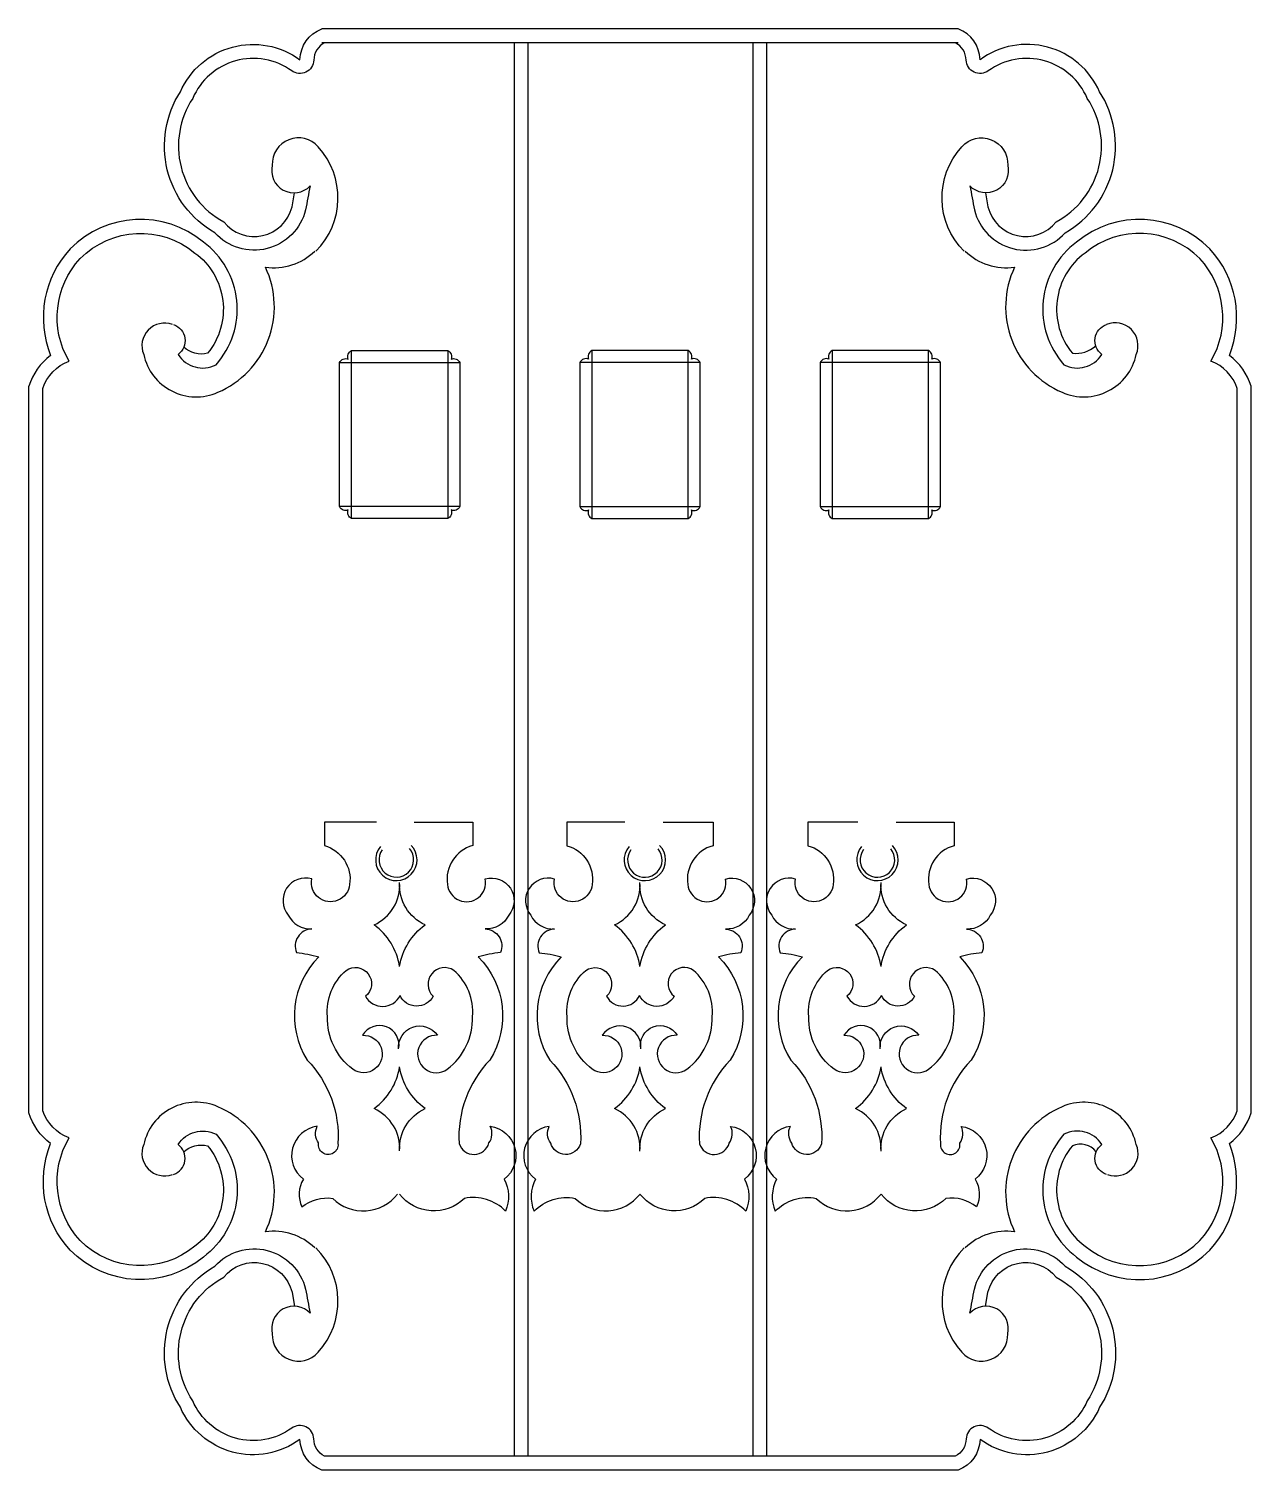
# Model space of a CAD drawing. Header units: metres. Extents: x 54 to 230, y 544 to 751.
import ezdxf

# ---------------------------------------------------------------- set-up
doc = ezdxf.new("R2010")
doc.units = ezdxf.units.M
doc.layers.add('3', color=3, linetype='Continuous')
doc.layers.add('4', color=4, linetype='Continuous')

msp = doc.modelspace()

# ---------------------------------------------------------------- linework, layer by layer
at = {"layer": '3'}
for p, q in [((123.76, 545.68), (123.76, 749.13)), ((125.76, 545.68), (125.76, 749.13)), ((158.1, 545.68), (158.1, 749.13)), ((160.1, 545.68), (160.1, 749.13)), ((100.34, 680.63), (100.34, 704.83)), ((114.17, 704.83), (114.17, 680.63)), ((134.91, 704.83), (134.91, 680.63)), ((148.74, 680.63), (148.74, 704.83)), ((169.49, 704.83), (169.49, 680.63)), ((183.32, 680.63), (183.32, 704.83)), ((98.61, 703.1), (115.9, 703.1)), ((150.47, 703.1), (133.19, 703.1)), ((185.05, 703.1), (167.76, 703.1)), ((115.9, 682.36), (98.61, 682.36)), ((133.19, 682.36), (150.47, 682.36)), ((167.76, 682.36), (185.05, 682.36))]:
    msp.add_line(p, q, dxfattribs=at)
for points in [[(191.52, 727.54), (191.9, 725.49, 0.62), (201.71, 723.34, 0.44), (206.19, 741.12, 0.48), (191.95, 745.08, -0.6), (188.77, 746.63, 0.27), (187.2, 749.13), (96.45, 749.13, 0.27), (94.89, 746.63, -0.6), (91.71, 745.08, 0.48), (77.47, 741.12, 0.44), (81.94, 723.34, 0.62), (91.76, 725.49), (92.14, 727.54)], [(76.18, 589.5, -0.25), (79.61, 590.37, -0.43), (77.79, 575.94, -0.39), (61.28, 576.74, -0.33), (59.67, 591.5, -0.22), (55.89, 595.42), (55.89, 699.38, -0.22), (59.67, 703.3, -0.33), (61.28, 718.06, -0.39), (77.79, 718.86, -0.43), (79.61, 704.44, -0.25), (76.18, 705.29)], [(207.48, 589.52, 0.33), (204.04, 590.37, 0.43), (205.87, 575.94, 0.39), (222.38, 576.74, 0.33), (223.99, 591.5, 0.22), (227.77, 595.42), (227.77, 699.38, 0.22), (223.99, 703.3, 0.33), (222.38, 718.06, 0.39), (205.87, 718.86, 0.43), (204.04, 704.44, 0.21), (207.41, 705.5, 0.21)], [(191.52, 567.26), (191.9, 569.32, -0.62), (201.71, 571.47, -0.44), (206.19, 553.68, -0.48), (191.95, 549.73, 0.6), (188.77, 548.18, -0.27), (187.2, 545.68), (96.45, 545.68, -0.27), (94.89, 548.18, 0.6), (91.71, 549.73, -0.48), (77.47, 553.68, -0.44), (81.94, 571.47, -0.62), (91.76, 569.32), (92.14, 567.26)]]:
    msp.add_lwpolyline(points, format="xyb", dxfattribs=at)
for centre, start, end in [((106.77, 631.52), 144.18, 40.59), ((142.53, 631.51), 144.18, 40.59), ((175.99, 631.51), 143.22, 39.62)]:
    msp.add_arc(centre, 2.49, start, end, dxfattribs=at)
at = {"layer": '4'}
msp.add_line((53.89, 595.11), (53.89, 699.69), dxfattribs=at)
for points in [[(95.2, 719.12, 0.4), (95.53, 734.15, 0.71), (88.92, 731.51, 0.77), (94.38, 728.53, 0.01), (93.72, 725.07, -0.6), (80.66, 721.77, -0.43), (75.7, 742.07, -0.48), (92.89, 746.69, -0.3), (96.03, 751.13)], [(188.46, 719.12, -0.4), (188.13, 734.15, -0.71), (194.74, 731.51, -0.77), (189.28, 728.53, -0.01), (189.94, 725.07, 0.6), (203, 721.77, 0.43), (207.96, 742.07, 0.48), (190.77, 746.69, 0.3), (187.63, 751.13)], [(74.71, 708.56, -0.61), (75.37, 704.27, 0.39), (80.83, 702.78, 0.44), (79.01, 720.44, 0.39), (59.84, 719.45, 0.29), (57.03, 704.13, 0.16), (53.89, 699.69)], [(208.95, 586.25, -0.61), (208.29, 590.54, 0.39), (202.83, 592.02, 0.44), (204.65, 574.36, 0.39), (223.82, 575.35, 0.29), (226.63, 590.68, 0.16), (229.77, 595.11), (229.77, 699.69, 0.16), (226.63, 704.13, 0.29), (223.82, 719.45, 0.39), (204.65, 720.44, 0.44), (202.83, 702.78, 0.39), (208.29, 704.27, -0.61), (208.95, 708.56)], [(103.92, 636.97), (96.41, 636.97), (96.41, 633.57, -0.38), (100.05, 627.98, -1.05), (94.61, 628.77, 0.74), (91.21, 623.57, 0.3), (94.61, 621.57, 0.52), (92.4, 618.17, -0.04), (95.61, 617.57, 0.35), (93.95, 602.71, -0.21), (98.37, 590.68, -1.16), (95.59, 590.77, -0.28), (95.39, 593.17, 0.67), (93.39, 585.57, 0.25), (93.19, 581.57, -0.21), (97.61, 582.8, 0.45), (106.93, 583.42)], [(109.35, 636.97), (117.76, 636.97), (117.76, 633.57, 0.38), (114.12, 627.98, 1.05), (119.56, 628.77, -0.74), (122.96, 623.57, -0.3), (119.56, 621.57, -0.52), (121.76, 618.17, 0.04), (118.56, 617.57, -0.35), (120.22, 602.71, 0.21), (115.8, 590.68, 0.75), (120.09, 590.77, 0.28), (120.29, 593.17, -0.67), (122.29, 585.57, -0.22), (122.49, 580.97, 0.25), (116.56, 582.8, -0.45), (107.24, 583.42)], [(139.67, 636.96), (131.31, 636.96), (131.31, 633.56, -0.38), (134.95, 627.98, -1.05), (129.51, 628.76, 0.74), (126.11, 623.56, 0.3), (129.51, 621.56, 0.52), (127.31, 618.16, -0.04), (130.51, 617.56, 0.35), (128.85, 602.7, -0.21), (133.27, 590.67, -0.75), (128.98, 590.76, -0.28), (128.78, 593.16, 0.67), (126.78, 585.56, 0.22), (126.58, 580.96, -0.25), (132.51, 582.8, 0.45), (141.83, 583.41)], [(145.15, 636.96), (152.34, 636.96), (152.34, 633.56, 0.38), (148.7, 627.98, 1.05), (154.14, 628.76, -0.74), (157.55, 623.56, -0.3), (154.14, 621.56, -0.52), (156.35, 618.16, 0.04), (153.14, 617.56, -0.35), (154.8, 602.7, 0.21), (150.38, 590.67, 0.75), (154.67, 590.76, 0.28), (154.87, 593.16, -0.67), (156.87, 585.56, -0.22), (157.07, 580.96, 0.25), (151.14, 582.8, -0.45), (141.83, 583.41)], [(173.19, 636.96), (166, 636.96), (166, 633.56, -0.38), (169.63, 627.98, -1.05), (164.19, 628.76, 0.74), (160.79, 623.56, 0.3), (164.19, 621.56, 0.52), (161.99, 618.16, -0.04), (165.19, 617.56, 0.35), (163.54, 602.7, -0.21), (167.96, 590.67, -0.75), (163.67, 590.76, -0.28), (163.47, 593.16, 0.67), (161.47, 585.56, 0.22), (161.27, 580.96, -0.25), (167.2, 582.8, 0.45), (176.51, 583.41)], [(178.67, 636.96), (187.03, 636.96), (187.03, 633.56, 0.38), (183.39, 627.98, 1.05), (188.83, 628.76, -0.74), (192.23, 623.56, -0.3), (188.83, 621.56, -0.52), (191.03, 618.16, 0.04), (187.83, 617.56, -0.35), (189.49, 602.7, 0.21), (185.07, 590.67, 1.16), (187.85, 590.76, 0.28), (188.05, 593.16, -0.67), (190.05, 585.56, -0.25), (190.25, 581.56, 0.21), (185.83, 582.8, -0.45), (176.51, 583.41)], [(107.24, 616.18, 0.2), (103.57, 622.16, 0.31), (107.24, 628.27)], [(107.24, 616.18, -0.2), (110.92, 622.16, -0.31), (107.24, 628.27)], [(141.83, 616.17, 0.2), (138.16, 622.16, 0.31), (141.83, 628.27)], [(141.83, 616.17, -0.2), (145.5, 622.16, -0.31), (141.83, 628.27)], [(176.51, 616.17, 0.2), (172.84, 622.16, 0.31), (176.51, 628.27)], [(176.51, 616.17, -0.2), (180.18, 622.16, -0.31), (176.51, 628.27)], [(107.1, 604.31, 0.85), (101.91, 606.27, -1.41), (100.49, 601.38, -0.24), (96.85, 608.96, -0.24), (99.54, 615.61, -0.97), (102.33, 611.89, 0.61), (107.3, 612, 0.61)], [(107.1, 604.31, -0.77), (112.68, 606.27, 1.41), (114.1, 601.38, 0.24), (117.74, 608.96, 0.24), (115.05, 615.61, 0.91), (112.05, 611.89, -0.62), (107.3, 612, -0.62)], [(141.97, 604.31, 0.77), (136.39, 606.27, -1.41), (134.97, 601.38, -0.24), (131.33, 608.96, -0.24), (134.03, 615.61, -0.91), (137.03, 611.89, 0.62), (141.77, 611.99, 0.62)], [(141.97, 604.31, -0.85), (147.16, 606.27, 1.41), (148.58, 601.38, 0.24), (152.22, 608.96, 0.24), (149.53, 615.61, 0.97), (146.74, 611.89, -0.61), (141.77, 611.99, -0.61)], [(176.37, 604.31, 0.85), (171.18, 606.27, -1.41), (169.76, 601.38, -0.24), (166.12, 608.96, -0.24), (168.81, 615.61, -0.97), (171.6, 611.89, 0.61), (176.57, 611.99, 0.61)], [(176.37, 604.31, -0.77), (181.95, 606.27, 1.41), (183.36, 601.38, 0.24), (187, 608.96, 0.24), (184.31, 615.61, 0.91), (181.31, 611.89, -0.62), (176.57, 611.99, -0.62)], [(107.24, 589.62, 0.31), (103.57, 595.73, 0.2), (107.24, 601.72)], [(107.24, 589.62, -0.31), (110.92, 595.73, -0.2), (107.24, 601.72)], [(141.83, 589.61, 0.31), (138.16, 595.73, 0.2), (141.83, 601.71)], [(141.83, 589.61, -0.31), (145.5, 595.73, -0.2), (141.83, 601.71)], [(176.51, 589.61, 0.31), (172.84, 595.73, 0.2), (176.51, 601.71)], [(176.51, 589.61, -0.31), (180.18, 595.73, -0.2), (176.51, 601.71)], [(74.71, 586.25, 0.61), (75.37, 590.54, -0.39), (80.83, 592.02, -0.44), (79.01, 574.36, -0.39), (59.84, 575.35, -0.29), (57.03, 590.68, -0.16), (53.89, 595.11)], [(188.46, 575.68, 0.4), (188.13, 560.66, 0.71), (194.74, 563.3, 0.77), (189.28, 566.27, 0.01), (189.94, 569.74, -0.6), (203, 573.04, -0.43), (207.96, 552.73, -0.48), (190.77, 548.11, -0.3), (187.63, 543.68), (141.83, 543.68), (96.03, 543.68, -0.3), (92.89, 548.11, -0.48), (75.7, 552.73, -0.43), (80.66, 573.04, -0.6), (93.72, 569.74, 0.01), (94.38, 566.27, 0.77), (88.92, 563.3, 0.71), (95.53, 560.66, 0.4), (95.2, 575.68)]]:
    msp.add_lwpolyline(points, format="xyb", dxfattribs=at)
for points in [[(187.63, 751.13), (141.83, 751.13), (96.03, 751.13)], [(187.63, 749.13), (96.03, 749.13)]]:
    msp.add_lwpolyline(points, dxfattribs=at)
for points in [[(98.61, 703.1, -0.41), (99.86, 703.58, -0.41), (100.34, 704.83), (114.17, 704.83, -0.41), (114.65, 703.58, -0.41), (115.9, 703.1), (115.9, 682.36, -0.41), (114.65, 681.88, -0.41), (114.17, 680.63), (100.34, 680.63, -0.41), (99.86, 681.88, -0.41), (98.61, 682.36)], [(150.47, 703.1, 0.41), (149.22, 703.58, 0.41), (148.74, 704.83), (134.91, 704.83, 0.41), (134.44, 703.58, 0.41), (133.19, 703.1), (133.19, 682.36, 0.41), (134.44, 681.88, 0.41), (134.91, 680.63), (148.74, 680.63, 0.41), (149.22, 681.88, 0.41), (150.47, 682.36)], [(185.05, 703.1, 0.41), (183.8, 703.58, 0.41), (183.32, 704.83), (169.49, 704.83, 0.41), (169.01, 703.58, 0.41), (167.76, 703.1), (167.76, 682.36, 0.41), (169.01, 681.88, 0.41), (169.49, 680.63), (183.32, 680.63, 0.41), (183.8, 681.88, 0.41), (185.05, 682.36)]]:
    msp.add_lwpolyline(points, format="xyb", close=True, dxfattribs=at)
for centre, radius, start, end in [((89.11, 725.26), 8.53, 262.04, 313.99), ((194.55, 725.26), 8.53, 226.01, 277.96), ((75.89, 711.09), 13.33, 292.94, 25.41), ((207.77, 711.09), 13.33, 154.59, 247.06), ((73.39, 705.54), 3.23, 69.05, 203.14), ((210.21, 705.53), 3.28, 337.43, 112.63), ((77.97, 705.88), 7.72, 192.09, 293.83), ((205.69, 705.88), 7.72, 246.17, 347.91), ((106.77, 631.52), 2.98, 139.87, 44.43), ((142.53, 631.51), 2.98, 139.87, 44.43), ((175.99, 631.51), 2.98, 139.87, 43.57), ((77.97, 588.92), 7.72, 66.17, 167.91), ((75.89, 583.71), 13.33, 334.59, 67.06), ((207.77, 583.71), 13.33, 112.94, 205.41), ((205.69, 588.92), 7.72, 12.09, 113.83), ((73.39, 589.27), 3.23, 156.86, 290.95), ((210.27, 589.27), 3.23, 249.05, 23.14), ((89.11, 569.54), 8.53, 46.01, 97.96), ((194.55, 569.54), 8.53, 82.04, 133.99)]:
    msp.add_arc(centre, radius, start, end, dxfattribs=at)

doc.saveas('drawing.dxf')
